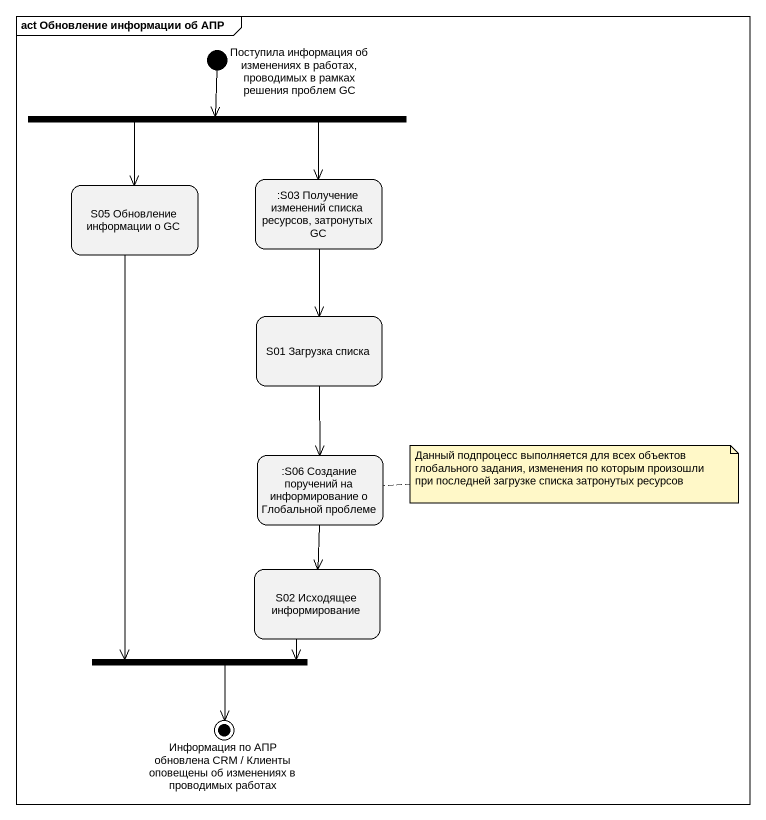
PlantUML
@startuml
mainframe act Обновление информации об АПР
hide empty description
state "Поступила информация об изменениях в работах, проводимых в рамках решения проблем GC" as Поступила_информация_об <<start>>
state fork1 <<fork>>
state "S05 Обновление информации о GC" as S05_Обновление_информации_о
state ":S03 Получение изменений списка ресурсов, затронутых GC" as S03_Получение_изменений
state "S01 Загрузка списка" as S01_Загрузка_списка
state ":S06 Создание поручений на информирование о Глобальной проблеме" as S06_Создание_поручений_на
state "S02 Исходящее информирование" as S02_Исходящее_информирование
state fork2 <<join>>
state "Информация по АПР обновлена CRM / Клиенты оповещены об изменениях в проводимых работах" as Информация_по_АПР_обновлена <<end>>
Поступила_информация_об --> fork1
fork1 --> S05_Обновление_информации_о
fork1 --> S03_Получение_изменений
S05_Обновление_информации_о --> fork2
S03_Получение_изменений --> S01_Загрузка_списка
S01_Загрузка_списка --> S06_Создание_поручений_на
S06_Создание_поручений_на --> S02_Исходящее_информирование
S02_Исходящее_информирование -left-> fork2
fork2 --> Информация_по_АПР_обновлена
note right of S06_Создание_поручений_на : Данный подпроцесс выполняется для всех объектов глобального задания, изменения по которым произошли при последней загрузке списка затронутых ресурсов
@enduml
